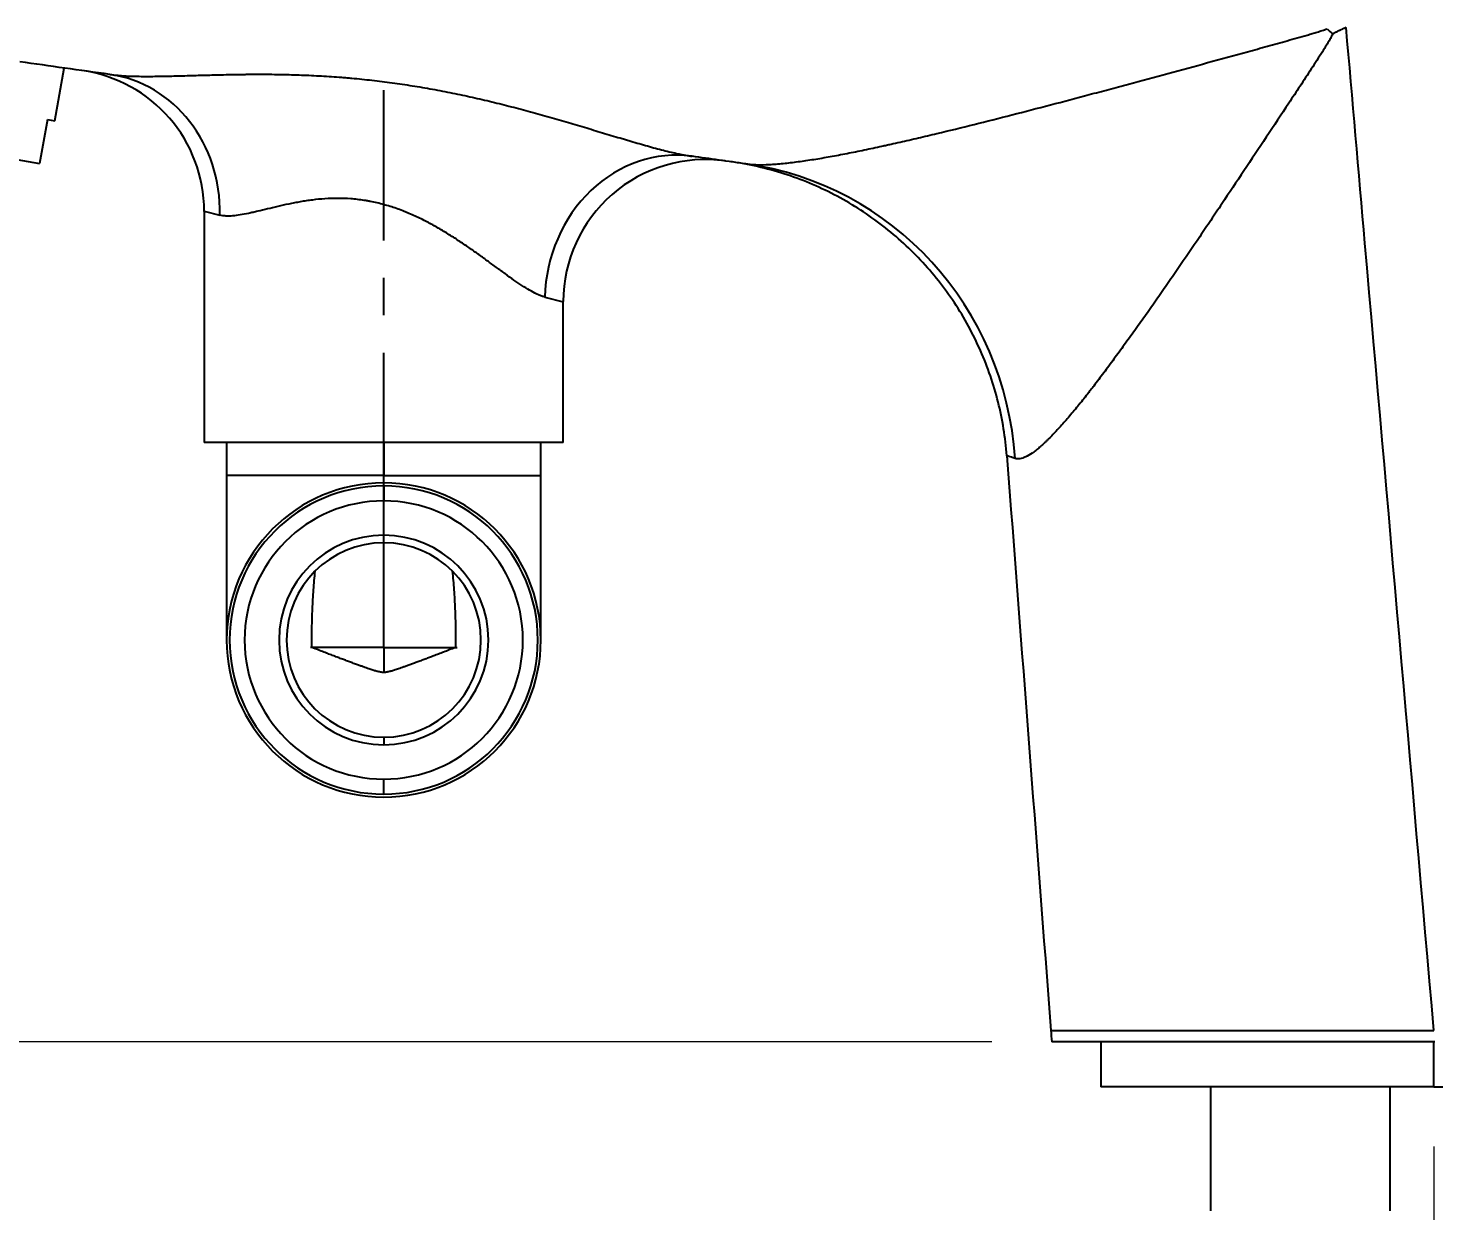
# Model space of a CAD drawing. Extents: x 0 to 1354, y 0 to 992.
# Drawn here: x 713 to 807, y 336.1 to 415.1 of the extents above; entities that cross this region are included whole.
import ezdxf

# ---------------------------------------------------------------- set-up
doc = ezdxf.new("R2010")
doc.units = 0
doc.header["$LTSCALE"] = 10
doc.header["$MEASUREMENT"] = 0
doc.header["$PDMODE"] = 3
doc.header["$PDSIZE"] = -10
doc.linetypes.add('CENTER', pattern=[2, 1.25, -0.25, 0.25, -0.25])
doc.layers.get('0').update_dxf_attribs({"linetype": 'CONTINUOUS'})
doc.layers.get('DEFPOINTS').update_dxf_attribs({"linetype": 'CONTINUOUS'})
doc.layers.add('1', color=7, linetype='CONTINUOUS')
doc.styles.add('Daelim Dimension', font='NanumGothic.ttf')
doc.dimstyles.new('DEFAULT', dxfattribs={"dimscale": 2, "dimtxt": 2, "dimasz": 2, "dimexe": 0, "dimexo": 2, "dimgap": 1, "dimtad": 1, "dimdec": 1, "dimzin": 9, "dimdsep": 46, "dimtxsty": 'Daelim Dimension', "dimcen": 0.5, "dimclrd": 252, "dimclre": 252, "dimclrt": 3, "dimadec": 1, "dimazin": 0, "dimtfac": 1, "dimtdec": 1, "dimtix": 1, "dimtmove": 0, "dimatfit": 3, "dimfxl": 1, "dimtolj": 1, "dimtzin": 1, "dimlwd": 9, "dimlwe": 9, "dimarcsym": 0})

# ---------------------------------------------------------------- blocks, each defined once
blk = doc.blocks.new('*D5')
at = {"color": 5, "lineweight": 9, "ltscale": 0.5, "transparency": 16777216}
for p, q in [((698.435, 408.05), (643.464, 408.05)), ((643.464, 351.356), (643.464, 404.05)), ((777.407, 347.356), (643.464, 347.356))]:
    blk.add_line(p, q, dxfattribs=at)
at = {"color": 5, "ltscale": 0.5, "transparency": 16777216}
for points in [[(642.797, 404.05), (644.13, 404.05), (643.464, 408.05)], [(642.797, 351.356), (644.13, 351.356), (643.464, 347.356)]]:
    blk.add_solid(points, dxfattribs=at)
at = {"layer": 'DEFPOINTS', "color": 0, "ltscale": 0.5, "transparency": 16777216}
for p in [(643.464, 408.05), (702.435, 408.05), (781.407, 347.356)]:
    blk.add_point(p, dxfattribs=at)
at = {"color": 7, "lineweight": -3, "ltscale": 0.5, "transparency": 16777216, "insert": (635.763, 377.703), "char_height": 10, "attachment_point": 5, "rotation": 90, "style": 'Daelim Dimension'}
blk.add_mtext('\\A1;60.7', dxfattribs=at)
blk = doc.blocks.new('*D6')
at = {"color": 5, "lineweight": 9, "ltscale": 0.5, "transparency": 16777216}
for p, q in [((702.435, 404.05), (702.435, 289.384)), ((806.951, 340.356), (806.951, 289.384)), ((802.951, 289.384), (706.435, 289.384))]:
    blk.add_line(p, q, dxfattribs=at)
at = {"color": 5, "ltscale": 0.5, "transparency": 16777216}
for points in [[(706.435, 290.051), (706.435, 288.717), (702.435, 289.384)], [(802.951, 290.051), (802.951, 288.717), (806.951, 289.384)]]:
    blk.add_solid(points, dxfattribs=at)
at = {"layer": 'DEFPOINTS', "color": 0, "ltscale": 0.5, "transparency": 16777216}
for p in [(702.435, 408.05), (806.951, 344.356), (702.435, 289.384)]:
    blk.add_point(p, dxfattribs=at)
at = {"color": 7, "lineweight": -3, "ltscale": 0.5, "transparency": 16777216, "insert": (754.693, 297.071), "char_height": 10, "attachment_point": 5, "style": 'Daelim Dimension'}
blk.add_mtext('\\A1;104.5', dxfattribs=at)
blk = doc.blocks.new('*D8')
at = {"color": 5, "lineweight": 9, "ltscale": 0.5, "transparency": 16777216}
for p, q in [((666.693, 347.356), (643.731, 347.356)), ((643.731, 343.356), (643.731, 205.677)), ((782.255, 201.677), (643.731, 201.677))]:
    blk.add_line(p, q, dxfattribs=at)
at = {"color": 5, "ltscale": 0.5, "transparency": 16777216}
for points in [[(643.065, 343.356), (644.398, 343.356), (643.731, 347.356)], [(643.065, 205.677), (644.398, 205.677), (643.731, 201.677)]]:
    blk.add_solid(points, dxfattribs=at)
at = {"layer": 'DEFPOINTS', "color": 0, "ltscale": 0.5, "transparency": 16777216}
for p in [(670.693, 347.356), (643.731, 201.677), (786.255, 201.677)]:
    blk.add_point(p, dxfattribs=at)
at = {"color": 7, "lineweight": -3, "ltscale": 0.5, "transparency": 16777216, "insert": (636.281, 276.985), "char_height": 10, "attachment_point": 5, "rotation": 90, "style": 'Daelim Dimension'}
blk.add_mtext('\\A1;350', dxfattribs=at)

msp = doc.modelspace()

# ---------------------------------------------------------------- linework, layer by layer
at = {"layer": '1', "color": 7, "linetype": 'Continuous', "lineweight": -3}
for p, q in [((714.773, 408.92), (715.394, 412.442)), ((691.109, 410.047), (713.76, 406.053)), ((714.281, 409.007), (713.76, 406.053)), ((714.281, 409.007), (714.773, 408.92)), ((724.762, 402.867), (724.762, 387.412)), ((724.762, 402.867), (725.804, 402.605)), ((747.526, 397.135), (748.762, 396.824)), ((748.762, 387.412), (748.762, 396.824)), ((748.762, 387.412), (724.762, 387.412)), ((726.262, 387.412), (726.262, 385.212)), ((736.762, 387.412), (736.762, 385.212)), ((747.262, 385.212), (747.262, 387.412)), ((726.262, 385.212), (726.262, 374.212)), ((736.762, 385.212), (726.262, 385.212)), ((736.762, 385.212), (747.262, 385.212)), ((736.762, 384.712), (736.762, 385.212)), ((736.762, 384.512), (736.762, 383.512)), ((747.262, 374.212), (747.262, 385.212)), ((736.762, 380.712), (736.762, 381.212)), ((736.762, 373.712), (736.762, 380.712)), ((736.762, 373.712), (731.865, 373.712)), ((736.762, 373.712), (736.762, 372.045)), ((736.762, 373.712), (741.659, 373.712)), ((736.762, 367.712), (736.762, 367.212)), ((736.762, 363.912), (736.762, 364.912)), ((784.701, 347.356), (784.701, 344.356)), ((806.951, 344.356), (806.951, 347.356)), ((806.951, 344.356), (784.701, 344.356)), ((792.032, 336.056), (792.032, 344.356)), ((804.032, 336.056), (804.032, 344.356)), ((806.951, 344.356), (829.201, 344.356))]:
    msp.add_line(p, q, dxfattribs=at)
at = {"layer": '1', "color": 1, "linetype": 'CENTER', "lineweight": -3}
msp.add_line((736.762, 380.912), (736.762, 410.972), dxfattribs=at)
at = {"layer": '1', "color": 7, "linetype": 'Continuous', "lineweight": -3}
for centre, radius, start, end in [((715.262, 402.867), 9.5, 359.94534, 82), ((758.262, 396.824), 9.5, 82, 179.96526), ((736.762, 374.212), 10.5, 90, 270), ((736.762, 374.212), 10.3, 90, 270), ((736.762, 374.212), 10.5, 270, 90), ((736.762, 374.212), 10.3, 270, 90), ((736.762, 374.212), 9.3, 90, 270), ((736.762, 374.212), 9.3, 270, 90), ((736.762, 374.212), 7, 90, 270), ((736.762, 374.212), 6.5, 90, 270), ((736.762, 374.212), 7, 270, 90), ((736.762, 374.212), 6.5, 270, 90)]:
    msp.add_arc(centre, radius, start, end, dxfattribs=at)
for centre, major_axis, ratio, start_param, end_param in [((717.129, 402.605), (-1.322, -9.408), 0.911683, 1.698231, 3.141593), ((756.047, 397.135), (-1.322, -9.408), 0.895276, 3.141593, 4.837554), ((757.979, 384.746), (2.992, 21.291), 0.977768, 4.923473, 6.283185)]:
    msp.add_ellipse(centre, major_axis=major_axis, ratio=ratio, start_param=start_param, end_param=end_param, dxfattribs=at)
for points, knots in [([(760.971, 406.037), (761.085, 406.021), (761.203, 406.009), (761.448, 405.99), (761.575, 405.984), (761.969, 405.975), (762.248, 405.981), (762.836, 406.01), (763.144, 406.034), (763.626, 406.081), (763.79, 406.099), (764.124, 406.139), (764.294, 406.16), (764.807, 406.229), (765.157, 406.281), (765.869, 406.395), (766.232, 406.457), (766.97, 406.589), (767.345, 406.66), (768.105, 406.809), (768.49, 406.887), (769.27, 407.049), (769.665, 407.133), (770.164, 407.242), (770.264, 407.264), (770.465, 407.308), (770.565, 407.331), (770.868, 407.398), (771.07, 407.443), (771.677, 407.581), (772.084, 407.675), (772.902, 407.866), (773.313, 407.964), (774.551, 408.26), (775.383, 408.464), (777.059, 408.881), (777.903, 409.095), (779.603, 409.53), (780.458, 409.752), (782.178, 410.203), (783.044, 410.431), (784.349, 410.779), (784.785, 410.895), (785.442, 411.071), (785.661, 411.13), (786.099, 411.248), (786.319, 411.307), (787.416, 411.602), (788.296, 411.84), (790.06, 412.318), (790.943, 412.558), (792.714, 413.041), (793.6, 413.284), (794.711, 413.59), (794.933, 413.651), (795.378, 413.774), (795.6, 413.835), (796.267, 414.02), (796.711, 414.144), (797.378, 414.33), (797.6, 414.393), (798.045, 414.518), (798.267, 414.582), (798.6, 414.678), (798.711, 414.71), (798.932, 414.776), (799.043, 414.809), (799.264, 414.877), (799.374, 414.911), (799.539, 414.966), (799.593, 414.985), (799.702, 415.024), (799.756, 415.044), (799.81, 415.066)], [0, 0, 0, 0, 0.015625, 0.015625, 0.03125, 0.03125, 0.0625, 0.0625, 0.09375, 0.09375, 0.109375, 0.109375, 0.125, 0.125, 0.15625, 0.15625, 0.1875, 0.1875, 0.21875, 0.21875, 0.25, 0.25, 0.28125, 0.28125, 0.289063, 0.289063, 0.296875, 0.296875, 0.3125, 0.3125, 0.34375, 0.34375, 0.375, 0.375, 0.4375, 0.4375, 0.5, 0.5, 0.5625, 0.5625, 0.625, 0.625, 0.65625, 0.65625, 0.671875, 0.671875, 0.6875, 0.6875, 0.75, 0.75, 0.8125, 0.8125, 0.875, 0.875, 0.890625, 0.890625, 0.90625, 0.90625, 0.9375, 0.9375, 0.953125, 0.953125, 0.96875, 0.96875, 0.976562, 0.976562, 0.984375, 0.984375, 0.992187, 0.992187, 0.996094, 0.996094, 1, 1, 1, 1]), ([(800.191, 414.721), (800.167, 414.669), (800.141, 414.617), (800.088, 414.516), (800.061, 414.465), (799.977, 414.315), (799.919, 414.216), (799.802, 414.02), (799.742, 413.922), (799.621, 413.727), (799.561, 413.63), (799.377, 413.34), (799.254, 413.147), (799.006, 412.762), (798.881, 412.57), (798.507, 411.995), (798.256, 411.612), (797.754, 410.848), (797.503, 410.467), (796.749, 409.327), (796.248, 408.572), (795.249, 407.069), (794.751, 406.321), (793.759, 404.835), (793.266, 404.095), (792.652, 403.176), (792.529, 402.992), (792.284, 402.626), (791.917, 402.077), (791.55, 401.531), (790.815, 400.445), (790.326, 399.727), (789.776, 398.927), (789.715, 398.838), (789.593, 398.661), (789.41, 398.396), (789.228, 398.133), (788.864, 397.609), (788.623, 397.263), (787.903, 396.235), (787.428, 395.564), (786.724, 394.58), (786.491, 394.256), (786.027, 393.616), (785.797, 393.301), (785.454, 392.834), (785.34, 392.679), (785.113, 392.372), (785, 392.22), (784.661, 391.769), (784.437, 391.473), (784.158, 391.111), (784.102, 391.039), (783.991, 390.896), (783.825, 390.684), (783.661, 390.477), (783.336, 390.069), (783.123, 389.806), (782.704, 389.302), (782.498, 389.06), (782.094, 388.598), (781.896, 388.378), (781.509, 387.962), (781.319, 387.767), (781.088, 387.541), (781.043, 387.497), (780.951, 387.41), (780.816, 387.283), (780.598, 387.088), (780.431, 386.951), (780.269, 386.823), (780.189, 386.764), (779.957, 386.602), (779.811, 386.515), (779.638, 386.433), (779.587, 386.411), (779.537, 386.392), (779.504, 386.38), (779.488, 386.375), (779.407, 386.348), (779.345, 386.334), (779.167, 386.307), (779.059, 386.314), (778.962, 386.346)], [0, 0, 0, 0, 0.003906, 0.003906, 0.007812, 0.007812, 0.015625, 0.015625, 0.023437, 0.023437, 0.03125, 0.03125, 0.046875, 0.046875, 0.0625, 0.0625, 0.09375, 0.09375, 0.125, 0.125, 0.1875, 0.1875, 0.25, 0.25, 0.3125, 0.3125, 0.328125, 0.328125, 0.34375, 0.375, 0.375, 0.4375, 0.4375, 0.445312, 0.445312, 0.453125, 0.46875, 0.46875, 0.5, 0.5, 0.5625, 0.5625, 0.59375, 0.59375, 0.625, 0.625, 0.640625, 0.640625, 0.65625, 0.65625, 0.6875, 0.6875, 0.695313, 0.695313, 0.703125, 0.71875, 0.71875, 0.75, 0.75, 0.78125, 0.78125, 0.8125, 0.8125, 0.84375, 0.84375, 0.851563, 0.851563, 0.859375, 0.875, 0.890625, 0.890625, 0.90625, 0.90625, 0.9375, 0.9375, 0.945312, 0.949219, 0.949219, 0.953125, 0.953125, 0.96875, 0.96875, 1, 1, 1, 1]), ([(801.086, 415.152), (801.065, 415.143), (801.022, 415.123), (800.959, 415.094), (800.895, 415.064), (800.832, 415.034), (800.768, 415.004), (800.704, 414.974), (800.64, 414.943), (800.576, 414.912), (800.512, 414.881), (800.448, 414.849), (800.384, 414.817), (800.32, 414.785), (800.256, 414.753), (800.213, 414.731), (800.191, 414.72)], [0, 0, 0, 0, 0.070252, 0.140682, 0.211292, 0.282081, 0.353051, 0.424202, 0.495535, 0.56705, 0.638748, 0.710629, 0.782694, 0.854944, 0.927379, 1, 1, 1, 1]), ([(718.451, 412.013), (718.588, 411.993), (718.729, 411.977), (719.02, 411.949), (719.17, 411.937), (719.63, 411.907), (719.952, 411.896), (720.623, 411.883), (720.972, 411.882), (721.513, 411.887), (721.696, 411.889), (721.976, 411.893), (722.069, 411.895), (722.211, 411.898), (722.259, 411.899), (722.354, 411.901), (722.783, 411.91), (723.221, 411.922), (724.012, 411.944), (724.414, 411.956), (725.229, 411.978), (725.643, 411.988), (726.48, 412.006), (726.904, 412.013), (727.441, 412.019), (727.549, 412.02), (727.764, 412.022), (728.088, 412.024), (728.413, 412.024), (729.066, 412.023), (729.503, 412.019), (730.381, 412.002), (730.822, 411.99), (731.708, 411.958), (732.153, 411.937), (733.047, 411.886), (733.496, 411.855), (734.059, 411.811), (734.172, 411.802), (734.398, 411.783), (734.511, 411.773), (734.849, 411.742), (735.075, 411.721), (735.751, 411.652), (736.652, 411.55), (737.999, 411.366), (739.343, 411.152), (740.237, 410.99), (740.907, 410.861), (741.13, 410.817), (741.574, 410.727), (741.796, 410.68), (742.46, 410.539), (742.9, 410.44), (743.776, 410.237), (744.211, 410.131), (745.078, 409.914), (745.51, 409.803), (746.153, 409.631), (746.367, 409.574), (746.795, 409.457), (747.008, 409.398), (747.644, 409.221), (748.064, 409.101), (748.896, 408.86), (749.309, 408.738), (750.125, 408.496), (750.53, 408.374), (751.33, 408.133), (751.726, 408.014), (752.314, 407.837), (752.509, 407.779), (752.8, 407.692), (752.896, 407.664), (753.088, 407.607), (753.184, 407.579), (753.658, 407.439), (754.03, 407.332), (754.756, 407.128), (755.11, 407.033), (755.625, 406.901), (755.795, 406.859), (756.128, 406.78), (756.292, 406.743), (756.493, 406.7), (756.533, 406.692), (756.612, 406.675), (756.652, 406.667), (756.77, 406.644), (756.848, 406.629), (757.077, 406.587), (757.226, 406.563), (757.37, 406.543)], [0, 0, 0, 0, 0.015625, 0.015625, 0.03125, 0.03125, 0.0625, 0.0625, 0.09375, 0.09375, 0.109375, 0.109375, 0.117187, 0.117187, 0.121094, 0.121094, 0.125, 0.15625, 0.15625, 0.1875, 0.1875, 0.21875, 0.21875, 0.25, 0.25, 0.257812, 0.257812, 0.265625, 0.28125, 0.28125, 0.3125, 0.3125, 0.34375, 0.34375, 0.375, 0.375, 0.40625, 0.40625, 0.414062, 0.414062, 0.421875, 0.421875, 0.4375, 0.4375, 0.46875, 0.5, 0.53125, 0.5625, 0.5625, 0.578125, 0.578125, 0.59375, 0.59375, 0.625, 0.625, 0.65625, 0.65625, 0.6875, 0.6875, 0.703125, 0.703125, 0.71875, 0.71875, 0.75, 0.75, 0.78125, 0.78125, 0.8125, 0.8125, 0.84375, 0.84375, 0.859375, 0.859375, 0.867187, 0.867187, 0.875, 0.875, 0.90625, 0.90625, 0.9375, 0.9375, 0.953125, 0.953125, 0.96875, 0.96875, 0.972656, 0.972656, 0.976562, 0.976562, 0.984375, 0.984375, 1, 1, 1, 1]), ([(778.409, 386.528), (778.363, 387.133), (778.291, 387.736), (778.096, 388.934), (777.974, 389.529), (777.678, 390.706), (777.506, 391.289), (777.112, 392.437), (776.891, 393.002), (776.401, 394.113), (776.133, 394.658), (775.552, 395.723), (775.238, 396.244), (774.569, 397.256), (773.856, 398.24), (772.666, 399.62), (771.364, 400.894), (769.959, 402.054), (768.96, 402.745), (767.934, 403.393), (767.407, 403.695), (766.329, 404.254), (765.779, 404.51), (764.658, 404.976), (764.088, 405.185), (762.932, 405.554), (762.346, 405.714), (761.162, 405.984), (760.565, 406.094), (759.964, 406.178)], [0, 0, 0, 0, 0.0625, 0.0625, 0.125, 0.125, 0.1875, 0.1875, 0.25, 0.25, 0.3125, 0.3125, 0.375, 0.375, 0.4375, 0.5, 0.5625, 0.625, 0.6875, 0.6875, 0.75, 0.75, 0.8125, 0.8125, 0.875, 0.875, 0.9375, 0.9375, 1, 1, 1, 1]), ([(747.526, 397.135), (747.459, 397.152), (747.39, 397.173), (747.284, 397.211), (747.248, 397.225), (747.175, 397.254), (747.138, 397.269), (746.95, 397.351), (746.793, 397.431), (746.47, 397.611), (746.303, 397.712), (745.958, 397.932), (745.781, 398.051), (745.415, 398.303), (745.227, 398.436), (744.986, 398.609), (744.937, 398.644), (744.839, 398.715), (744.692, 398.822), (744.543, 398.931), (744.242, 399.151), (744.038, 399.3), (743.623, 399.603), (743.412, 399.757), (742.982, 400.066), (742.763, 400.222), (742.316, 400.533), (742.088, 400.689), (741.739, 400.921), (741.621, 400.998), (741.384, 401.152), (741.264, 401.228), (740.903, 401.453), (740.658, 401.601), (740.16, 401.888), (739.907, 402.027), (739.39, 402.296), (739.126, 402.425), (738.722, 402.61), (738.586, 402.67), (738.379, 402.757), (738.31, 402.786), (738.171, 402.842), (738.102, 402.869), (737.754, 403.004), (737.472, 403.102), (736.904, 403.279), (736.616, 403.358), (736.18, 403.459), (736.034, 403.49), (735.814, 403.533), (735.74, 403.546), (735.592, 403.572), (735.518, 403.584), (735.295, 403.618), (735.146, 403.638), (734.924, 403.663), (734.849, 403.671), (734.701, 403.685), (734.627, 403.691), (734.257, 403.718), (733.966, 403.729), (733.39, 403.729), (732.821, 403.709), (732.267, 403.654), (731.925, 403.612), (731.856, 403.603), (731.72, 403.584), (731.653, 403.574), (731.45, 403.544), (731.317, 403.522), (731.119, 403.488), (731.054, 403.476), (730.923, 403.452), (730.858, 403.44), (730.665, 403.403), (730.538, 403.377), (730.162, 403.298), (729.919, 403.243), (729.446, 403.132), (729.216, 403.076), (728.769, 402.967), (728.552, 402.914), (728.237, 402.839), (728.133, 402.815), (727.98, 402.78), (727.929, 402.768), (727.829, 402.746), (727.779, 402.736), (727.534, 402.684), (727.347, 402.648), (726.99, 402.59), (726.82, 402.569), (726.499, 402.544), (726.346, 402.541), (726.168, 402.55), (726.132, 402.553), (726.063, 402.559), (726.029, 402.563), (725.929, 402.577), (725.865, 402.59), (725.804, 402.605)], [0, 0, 0, 0, 0.015625, 0.015625, 0.023438, 0.023438, 0.03125, 0.03125, 0.0625, 0.0625, 0.09375, 0.09375, 0.125, 0.125, 0.15625, 0.15625, 0.164063, 0.164063, 0.171875, 0.1875, 0.1875, 0.21875, 0.21875, 0.25, 0.25, 0.28125, 0.28125, 0.3125, 0.3125, 0.328125, 0.328125, 0.34375, 0.34375, 0.375, 0.375, 0.40625, 0.40625, 0.4375, 0.4375, 0.453125, 0.453125, 0.460938, 0.460938, 0.46875, 0.46875, 0.5, 0.5, 0.53125, 0.53125, 0.546875, 0.546875, 0.554688, 0.554688, 0.5625, 0.5625, 0.578125, 0.578125, 0.585938, 0.585938, 0.59375, 0.59375, 0.625, 0.625, 0.65625, 0.6875, 0.6875, 0.695313, 0.695313, 0.703125, 0.703125, 0.71875, 0.71875, 0.726563, 0.726563, 0.734375, 0.734375, 0.75, 0.75, 0.78125, 0.78125, 0.8125, 0.8125, 0.84375, 0.84375, 0.859375, 0.859375, 0.867188, 0.867188, 0.875, 0.875, 0.90625, 0.90625, 0.9375, 0.9375, 0.96875, 0.96875, 0.976563, 0.976563, 0.984375, 0.984375, 1, 1, 1, 1]), ([(778.962, 386.346), (778.87, 386.376), (778.71, 386.429), (778.537, 386.486), (778.433, 386.52), (778.409, 386.528), (778.409, 386.528)], [0, 0, 0, 0, 0.250147, 0.500293, 0.75044, 1, 1, 1, 1]), ([(731.959, 373.712), (731.957, 373.929), (731.957, 374.145), (731.958, 374.578), (731.96, 374.793), (731.97, 375.437), (731.982, 375.864), (732.018, 376.715), (732.042, 377.138), (732.101, 377.982), (732.137, 378.402), (732.179, 378.821)], [0, 0, 0, 0, 0.125, 0.125, 0.25, 0.25, 0.5, 0.5, 0.75, 0.75, 1, 1, 1, 1]), ([(741.344, 378.821), (741.387, 378.402), (741.423, 377.982), (741.482, 377.138), (741.506, 376.715), (741.541, 375.864), (741.554, 375.437), (741.564, 374.793), (741.566, 374.578), (741.567, 374.145), (741.566, 373.929), (741.564, 373.712)], [0, 0, 0, 0, 0.25, 0.25, 0.5, 0.5, 0.75, 0.75, 0.875, 0.875, 1, 1, 1, 1]), ([(781.349, 348.113), (781.349, 348.113), (781.37, 348.113), (781.433, 348.113), (781.556, 348.113), (781.679, 348.113), (782.004, 348.113), (782.206, 348.113), (782.51, 348.113), (782.605, 348.113), (782.706, 348.113), (782.775, 348.113), (782.81, 348.113), (782.987, 348.113), (783.29, 348.113), (783.799, 348.113), (784.174, 348.113), (784.764, 348.113), (785.192, 348.113), (785.888, 348.113), (786.129, 348.113), (786.504, 348.113), (786.632, 348.113), (786.826, 348.113), (786.891, 348.113), (787.023, 348.113), (787.09, 348.113), (787.691, 348.113), (788.254, 348.113), (789.433, 348.113), (790.051, 348.113), (791.34, 348.113), (792.011, 348.113), (792.885, 348.113), (793.061, 348.113), (793.328, 348.113), (793.418, 348.113), (793.598, 348.113), (794.048, 348.113), (794.504, 348.113), (795.611, 348.113), (796.365, 348.113), (797.904, 348.113), (798.689, 348.113), (799.89, 348.113), (800.294, 348.113), (800.906, 348.113), (801.111, 348.113), (801.523, 348.113), (801.73, 348.113), (802.763, 348.113), (803.594, 348.113), (804.848, 348.113), (805.686, 348.113), (806.529, 348.113), (806.951, 348.113)], [0, 0, 0, 0, 0.03125, 0.0625, 0.0625, 0.125, 0.125, 0.1875, 0.1875, 0.203125, 0.210937, 0.210937, 0.21875, 0.21875, 0.25, 0.28125, 0.3125, 0.3125, 0.375, 0.375, 0.40625, 0.40625, 0.421875, 0.421875, 0.429687, 0.429687, 0.4375, 0.4375, 0.5, 0.5, 0.5625, 0.5625, 0.625, 0.625, 0.640625, 0.640625, 0.648437, 0.648437, 0.65625, 0.6875, 0.6875, 0.75, 0.75, 0.8125, 0.8125, 0.84375, 0.84375, 0.859375, 0.859375, 0.875, 0.875, 0.9375, 0.9375, 0.96875, 1, 1, 1, 1]), ([(807.017, 347.356), (806.595, 347.356), (805.753, 347.356), (804.918, 347.356), (803.67, 347.356), (802.845, 347.356), (801.209, 347.356), (800.398, 347.356), (799.393, 347.356), (799.092, 347.356), (798.792, 347.356), (798.592, 347.356), (798.492, 347.356), (797.995, 347.356), (797.21, 347.356), (796.063, 347.356), (795.318, 347.356), (794.215, 347.356), (793.5, 347.356), (792.456, 347.356), (792.113, 347.356), (791.607, 347.356), (791.439, 347.356), (791.189, 347.356), (791.106, 347.356), (790.941, 347.356), (790.859, 347.356), (790.125, 347.356), (789.504, 347.356), (788.323, 347.356), (787.763, 347.356), (786.705, 347.356), (786.206, 347.356), (785.621, 347.356), (785.505, 347.356), (785.336, 347.356), (785.28, 347.356), (785.169, 347.356), (784.895, 347.356), (784.635, 347.356), (784.042, 347.356), (783.685, 347.356), (783.045, 347.356), (782.764, 347.356), (782.398, 347.356), (782.286, 347.356), (782.132, 347.356), (782.083, 347.356), (781.99, 347.356), (781.946, 347.356), (781.74, 347.356), (781.616, 347.356), (781.491, 347.356), (781.429, 347.356), (781.407, 347.356), (781.407, 347.356)], [0, 0, 0, 0, 0.031253, 0.062507, 0.062507, 0.125013, 0.125013, 0.18752, 0.18752, 0.203146, 0.21096, 0.21096, 0.218773, 0.218773, 0.250026, 0.28128, 0.312533, 0.312533, 0.37504, 0.37504, 0.406293, 0.406293, 0.42192, 0.42192, 0.429733, 0.429733, 0.437546, 0.437546, 0.500053, 0.500053, 0.562559, 0.562559, 0.625066, 0.625066, 0.640693, 0.640693, 0.648506, 0.648506, 0.656319, 0.687573, 0.687573, 0.750079, 0.750079, 0.812586, 0.812586, 0.843839, 0.843839, 0.859466, 0.859466, 0.875092, 0.875092, 0.937599, 0.937599, 0.968852, 1, 1, 1, 1])]:
    msp.add_open_spline(points, degree=3, knots=knots, dxfattribs=at)
for points in [[(799.81, 415.066), (799.939, 414.945), (800.069, 414.824), (800.199, 414.702)], [(802.347, 400.732), (801.927, 405.539), (801.506, 410.346), (801.086, 415.153)], [(718.451, 412.013), (716.449, 412.294), (714.447, 412.575), (712.445, 412.857)], [(760.971, 406.037), (759.771, 406.206), (758.57, 406.374), (757.37, 406.543)], [(806.951, 348.113), (805.417, 365.653), (803.882, 383.193), (802.347, 400.732)], [(778.409, 386.528), (779.389, 373.723), (780.369, 360.918), (781.349, 348.113)], [(736.762, 372.045), (736.725, 372.045), (736.65, 372.049), (736.538, 372.064), (736.427, 372.085), (736.319, 372.112), (736.211, 372.142), (736.098, 372.176), (735.974, 372.215), (735.835, 372.262), (735.676, 372.316), (735.498, 372.379), (735.298, 372.451), (735.071, 372.533), (734.816, 372.627), (734.547, 372.727), (734.274, 372.829), (733.997, 372.933), (733.715, 373.04), (733.42, 373.152), (733.105, 373.272), (732.762, 373.403), (732.386, 373.547), (732.106, 373.655), (731.959, 373.712)], [(741.564, 373.712), (741.417, 373.655), (741.136, 373.547), (740.761, 373.403), (740.421, 373.273), (740.108, 373.154), (739.813, 373.042), (739.529, 372.934), (739.246, 372.828), (738.966, 372.723), (738.69, 372.621), (738.431, 372.525), (738.204, 372.443), (738.007, 372.372), (737.83, 372.31), (737.673, 372.256), (737.533, 372.21), (737.411, 372.171), (737.299, 372.138), (737.194, 372.109), (737.088, 372.084), (736.981, 372.063), (736.871, 372.049), (736.798, 372.045), (736.762, 372.045)], [(781.349, 348.113), (781.369, 347.861), (781.388, 347.608), (781.407, 347.356)]]:
    msp.add_open_spline(points, degree=3, dxfattribs=at)

# ---------------------------------------------------------------- dimensions: what is measured, and where the dimension line sits
at = {"color": 5, "lineweight": -3, "ltscale": 0.5}
dim = msp.add_linear_dim(base=(643.464, 408.05), p1=(781.407, 347.356), p2=(702.435, 408.05), angle=90, dimstyle='DEFAULT', override={"dimtxt": 5, "dimclrd": 5, "dimclre": 5, "dimclrt": 7}, dxfattribs=at)
dim.commit()
dim.dimension.update_dxf_attribs({"geometry": '*D5', "text_midpoint": (643.464, 377.703), "dimtype": 160})
dim = msp.add_linear_dim(base=(702.435, 289.384), p1=(806.951, 344.356), p2=(702.435, 408.05), dimstyle='DEFAULT', override={"dimtxt": 5, "dimclrd": 5, "dimclre": 5, "dimclrt": 7}, dxfattribs=at)
dim.commit()
dim.dimension.update_dxf_attribs({"geometry": '*D6', "text_midpoint": (754.693, 297.071)})
dim = msp.add_linear_dim(base=(643.731, 201.677), p1=(670.693, 347.356), p2=(786.255, 201.677), angle=90, text='350', dimstyle='DEFAULT', override={"dimtxt": 5, "dimclrd": 5, "dimclre": 5, "dimclrt": 7}, dxfattribs=at)
dim.commit()
dim.dimension.update_dxf_attribs({"geometry": '*D8', "text_midpoint": (643.731, 276.985), "dimtype": 160})

doc.saveas('drawing.dxf')
